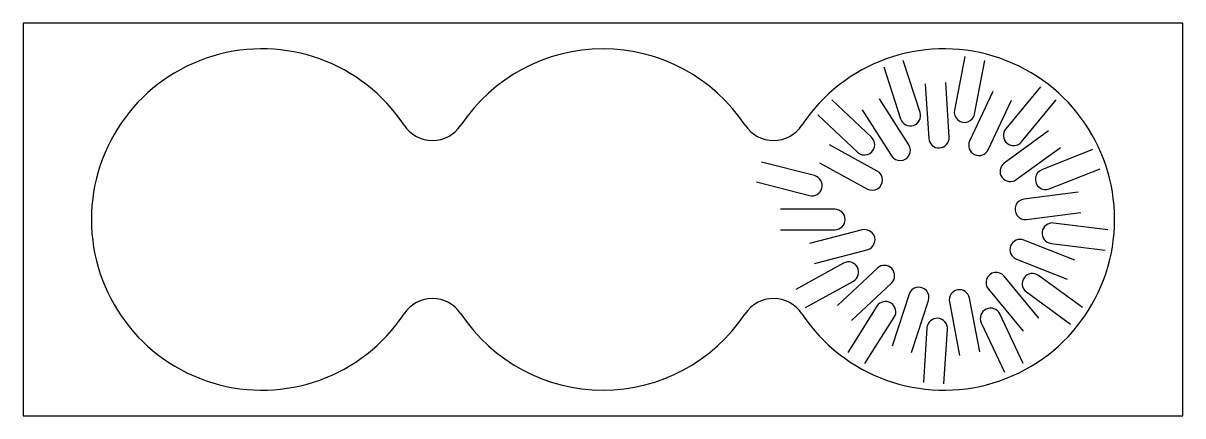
# Model space of a CAD drawing. Header units: millimetres. Extents: x -42.5 to 42.5, y 10.6 to 39.4.
import ezdxf

# ---------------------------------------------------------------- set-up
doc = ezdxf.new("R2010")
doc.units = ezdxf.units.MM
doc.layers.get('0').update_dxf_attribs({"color": 18, "true_color": 0x000000})

msp = doc.modelspace()

# ---------------------------------------------------------------- linework, layer by layer
at = {"flags": 128}
msp.add_lwpolyline([(-42.5, 10.625), (42.5, 10.625), (42.5, 39.375), (-42.5, 39.375)], close=True, dxfattribs=at)
for points in [[(20.579, 36.181), (21.815, 32.377, 1), (23.241, 32.84), (22.005, 36.644)], [(26.512, 36.928), (25.762, 32.999, 1), (27.236, 32.718), (27.985, 36.647)], [(23.624, 34.933), (23.875, 30.941, 1), (25.372, 31.035), (25.121, 35.027)], [(28.579, 34.368), (26.876, 30.748, 1), (28.233, 30.11), (29.936, 33.729)], [(32.071, 34.724), (29.522, 31.642, 1), (30.677, 30.686), (33.227, 33.768)], [(15.739, 32.668), (18.655, 29.93, 1), (19.682, 31.023), (16.766, 33.761)], [(19.008, 33.041), (21.152, 29.664, 1), (22.418, 30.468), (20.275, 33.845)], [(32.649, 31.485), (29.413, 29.133, 1), (30.295, 27.92), (33.531, 30.271)], [(15.876, 29.16), (19.381, 27.233, 1), (20.103, 28.548), (16.598, 30.475)], [(35.881, 30.115), (32.162, 28.642, 1), (32.714, 27.248), (36.433, 28.72)], [(11.253, 27.755), (15.128, 26.76, 1), (15.501, 28.213), (11.626, 29.208)], [(34.827, 26.997), (30.859, 26.496, 1), (31.047, 25.008), (35.015, 25.509)], [(13, 24.25), (17, 24.25, 1), (17, 25.75), (13, 25.75)], [(36.999, 24.24), (33.031, 24.741, 1), (32.843, 23.253), (36.811, 22.752)], [(15.501, 21.787), (19.375, 22.781, 1), (19.002, 24.234), (15.128, 23.24)], [(34.574, 22.016), (30.855, 23.489, 1), (30.303, 22.094), (34.022, 20.621)], [(14.846, 18.562), (18.351, 20.489, 1), (17.628, 21.803), (14.123, 19.876)], [(18.224, 17.608), (21.14, 20.346, 1), (20.113, 21.439), (17.197, 18.701)], [(31.952, 17.773), (29.402, 20.855, 1), (28.247, 19.899), (30.796, 16.817)], [(35.149, 18.553), (31.913, 20.904, 1), (31.031, 19.691), (34.267, 17.34)], [(22.623, 15.258), (23.859, 19.062, 1), (22.433, 19.525), (21.197, 15.721)], [(27.611, 15.318), (26.861, 19.247, 1), (25.388, 18.966), (26.137, 15.037)], [(19.203, 14.466), (21.347, 17.844, 1), (20.08, 18.647), (17.937, 15.27)], [(30.788, 14.461), (29.085, 18.081, 1), (27.728, 17.442), (29.431, 13.823)], [(24.995, 12.977), (25.246, 16.969, 1), (23.749, 17.063), (23.498, 13.071)]]:
    msp.add_lwpolyline(points, format="xyb", dxfattribs=at)
for centre, radius, start, end in [((-25, 25), 12.5, 33.55731, 326.44269), ((0, 25), 12.5, 33.55731, 146.44269), ((25, 25), 12.5, 213.55731, 146.44269), ((-12.5, 33.292), 2.5, 213.55731, 326.44269), ((12.5, 33.292), 2.5, 213.55731, 326.44269), ((-12.5, 16.708), 2.5, 33.55731, 146.44269), ((12.5, 16.708), 2.5, 33.55731, 146.44269), ((0, 25), 12.5, 213.55731, 326.44269)]:
    msp.add_arc(centre, radius, start, end)

doc.saveas('drawing.dxf')
